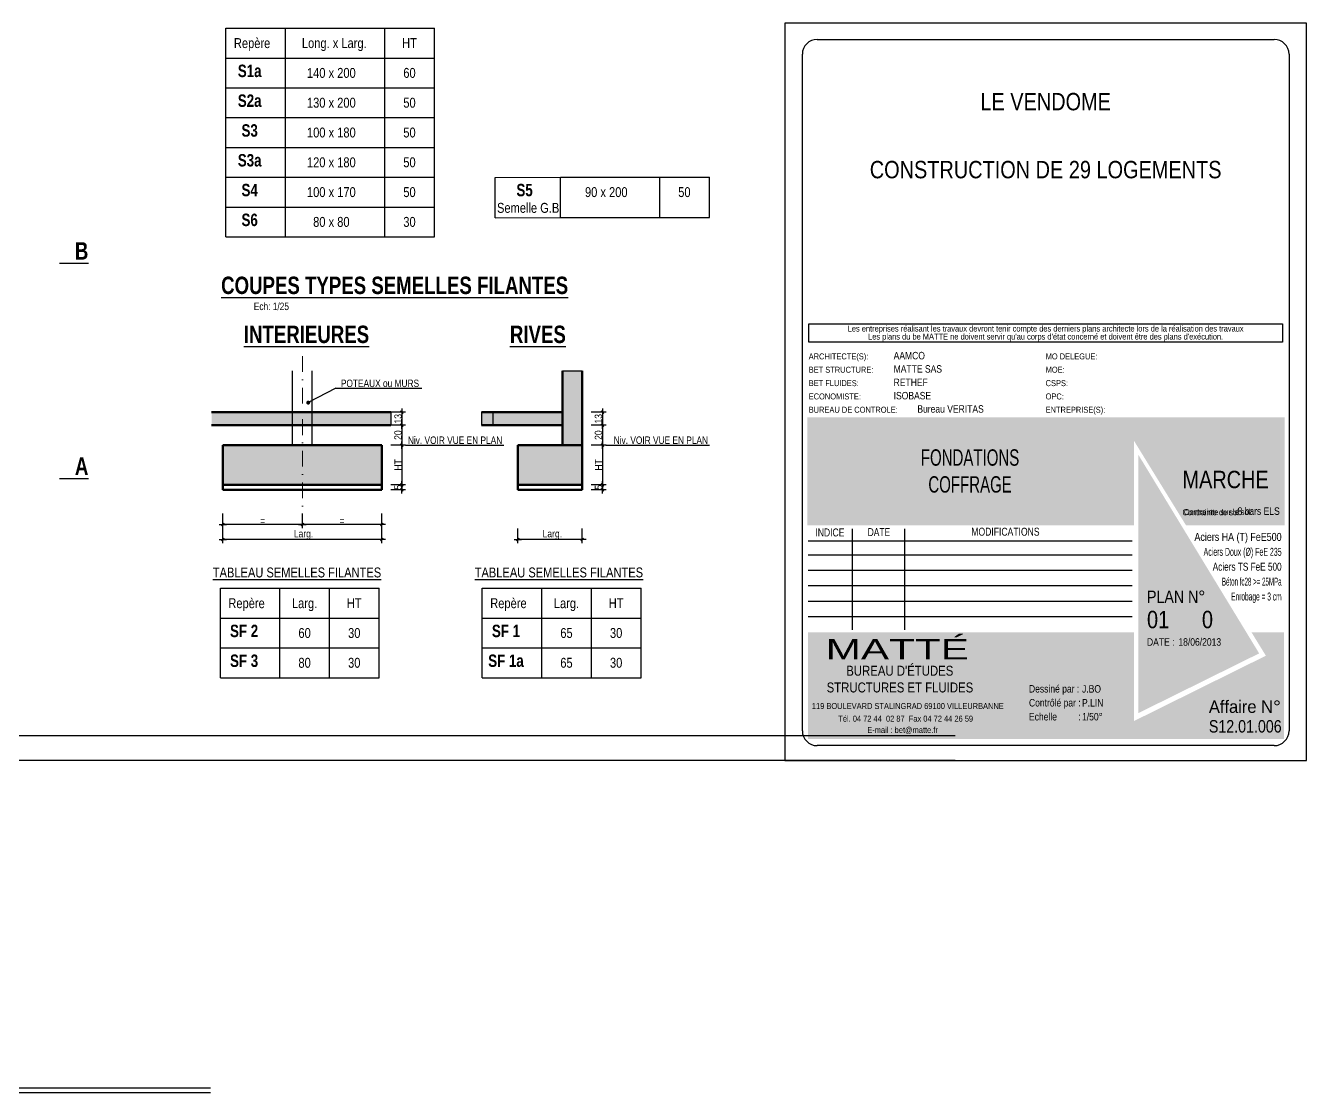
# Model space of a CAD drawing. Header units: centimetres. Extents: x 16433 to 114398, y -50094 to -12305.
# Drawn here: x 58659 to 61238, y -21683 to -19535 of the extents above; entities that cross this region are included whole.
import ezdxf
from ezdxf.enums import TextEntityAlignment as Align

# ---------------------------------------------------------------- set-up
doc = ezdxf.new("R2010")
doc.units = ezdxf.units.CM
doc.header["$LTSCALE"] = 0.5
doc.linetypes.add('TIRETPT2', pattern=[12.7, 6.35, -3.175, 0, -3.175])
doc.linetypes.add('TIRETPTX2', pattern=[50.8, 25.4, -12.7, 0, -12.7])
doc.layers.get('DEFPOINTS').update_dxf_attribs({"linetype": 'CONTINUOUS'})
for name, color, linetype in [('01-cartouche', 7, 'CONTINUOUS'), ('01-cartouche-cage A', 7, 'CONTINUOUS'), ('01_cote_gen', 4, 'CONTINUOUS'), ('01_linteaux', 2, 'CONTINUOUS'), ('01_poch_murs', 253, 'CONTINUOUS'), ('01_poch_poteaux', 250, 'CONTINUOUS'), ('01_texte', 230, 'CONTINUOUS'), ('AA_COTES', 2, 'CONTINUOUS')]:
    doc.layers.add(name, color=color, linetype=linetype)
doc.layers.add('01_murs_coup', color=5, linetype='CONTINUOUS', lineweight=60)
doc.layers.add('01_tram_axes', color=2, linetype='TIRETPTX2', lineweight=9)
doc.styles.add('cartouche', font='ARIALN.TTF', dxfattribs={"width": 0.01})
doc.styles.add('impact', font='impact.ttf')
doc.styles.add('MATTE_TXT', font='arial.ttf')
doc.styles.add('STYLE2', font='ARIALN.TTF')
doc.styles.add('stylemattecart', font='ARIALN.TTF')
doc.dimstyles.new('JB25', dxfattribs={"dimscale": 0.1, "dimtxt": 150, "dimasz": 15, "dimexe": 0.1, "dimexo": 0.1, "dimgap": 0.09, "dimtad": 1, "dimdec": 1, "dimlfac": 0.5, "dimdsep": 46, "dimtxsty": 'STYLE2', "dimblk1": 'BOND_G', "dimblk2": 'BOND_D', "dimsah": 1, "dimcen": 1.5, "dimdle": 0.01, "dimse1": 1, "dimse2": 1, "dimclrd": 4, "dimclre": 2, "dimclrt": 6, "dimazin": 2, "dimtfac": 2.333333, "dimtdec": 1, "dimtix": 1, "dimtmove": 2, "dimatfit": 3, "dimldrblk": 'BOND_G', "dimfxl": 1, "dimtolj": 1, "dimtzin": 0, "dimarcsym": 0})

# ---------------------------------------------------------------- blocks, each defined once
blk = doc.blocks.new('cartstruc')
at = {"layer": '01-cartouche-cage A', "linetype": 'Continuous'}
h = blk.add_hatch(color=9, dxfattribs=at)
h.dxf.hatch_style = 2
h.paths.add_polyline_path([(-43.6, 691.3), (-1004.8, 691.3), (-1004.8, 473.8), (-347.3, 473.8), (-347.3, 644.1), (-242.5, 473.8), (-43.6, 473.8)])
h.paths.add_polyline_path([(-951, 670.1), (-407.9, 670.1), (-407.9, 498.5), (-951, 498.5)], flags=24)
h.paths.add_polyline_path([(-223.9, 590.8), (-105, 590.8), (-105, 608.8), (-223.9, 608.8)], flags=24)
h.paths.add_polyline_path([(-224.7, 609.7), (-105.7, 609.7), (-105.7, 627.7), (-224.7, 627.7)], flags=24)
h.paths.add_polyline_path([(-226.3, 624.9), (-64.8, 624.9), (-64.8, 652.4), (-226.3, 652.4)], flags=24)
h.paths.add_polyline_path([(-226.3, 646.9), (-85, 646.9), (-85, 674.3), (-226.3, 674.3)], flags=24)
h = blk.add_hatch(color=1, dxfattribs=at)
h.dxf.hatch_style = 2
h.paths.add_polyline_path([(-338.4, 615.7), (-338.4, 95.5), (-95.1, 215.8)])
h.paths.add_polyline_path([(-318.9, 264.4), (-190.8, 265.4), (-191.1, 303.5), (-319.2, 302.5)], flags=24)
h.paths.add_polyline_path([(-326.5, 202.5), (-70.2, 203.9), (-70.5, 265.1), (-326.9, 263.8)], flags=9)
h = blk.add_hatch(color=8, dxfattribs=at)
h.dxf.hatch_style = 2
h.paths.add_polyline_path([(-45, 258.5), (-110.7, 258.5), (-81.6, 211.1), (-347.1, 79.6), (-347.1, 258.5), (-1003.4, 258.5), (-1003.4, 43.7), (-45, 43.7)])
h.paths.add_polyline_path([(-202.1, 89.1), (-60, 89.1), (-60, 127.9), (-202.1, 127.9)], flags=24)
h.paths.add_polyline_path([(-999.3, 201), (-637.8, 201), (-637.8, 47), (-999.3, 47)], flags=24)
h.paths.add_polyline_path([(-978.3, 193.3), (-435, 193.3), (-435, 254.8), (-978.3, 254.8)], flags=24)
h.paths.add_polyline_path([(-559.9, 135.5), (-504.8, 135.5), (-504.8, 166.4), (-559.9, 166.4)], flags=24)
h.paths.add_polyline_path([(-203.2, 50.3), (-56.6, 50.3), (-56.6, 88.6), (-203.2, 88.6)], flags=24)
h.paths.add_polyline_path([(-457.1, 55), (-402.4, 55), (-402.4, 85.9), (-457.1, 85.9)], flags=24)
h.paths.add_polyline_path([(-458.8, 92.7), (-404.1, 92.7), (-404.1, 123.6), (-458.8, 123.6)], flags=24)
h.paths.add_polyline_path([(-557.8, 55.3), (-498.9, 55.3), (-498.9, 86.2), (-557.8, 86.2)], flags=24)
h.paths.add_polyline_path([(-550.6, 93.7), (-498.3, 93.7), (-498.3, 124.6), (-550.6, 124.6)], flags=24)
h.paths.add_polyline_path([(-459.9, 172.5), (-408.3, 172.5), (-408.3, 203.4), (-459.9, 203.4)], flags=24)
h.paths.add_polyline_path([(-547.6, 175), (-500.7, 175), (-500.7, 205.9), (-547.6, 205.9)], flags=24)
h.paths.add_polyline_path([(-562.3, 213.8), (-499.3, 213.8), (-499.3, 244.7), (-562.3, 244.7)], flags=8)
h.paths.add_polyline_path([(-458.6, 213), (-411.3, 213), (-411.3, 243.9), (-458.6, 243.9)], flags=24)
h.paths.add_polyline_path([(-457.7, 133.4), (-405.4, 133.4), (-405.4, 164.4), (-457.7, 164.4)], flags=24)
for p, q in [((0, 1485), (-1050, 1485)), ((-1050, 1485), (-1050, 0)), ((0, 0), (0, 1485)), ((-1050, 0), (0, 0))]:
    blk.add_line(p, q, dxfattribs=at)
at = {"layer": '01-cartouche-cage A', "color": 7, "linetype": 'Continuous'}
for p, q in [((-985, 1452), (-65, 1452)), ((-1015, 60), (-1015, 1422)), ((-35, 1422), (-35, 292.1)), ((-35, 292.1), (-35, 60)), ((-65, 30), (-985, 30))]:
    blk.add_line(p, q, dxfattribs=at)
at = {"layer": '01-cartouche-cage A', "color": 7}
for p, q in [((-1002.2, 879.3), (-48.1, 879.3)), ((-1002.2, 842.3), (-1002.2, 879.3)), ((-48.1, 879.3), (-48.1, 842.3)), ((-48.1, 842.3), (-1002.2, 842.3))]:
    blk.add_line(p, q, dxfattribs=at)
at = {"layer": '01-cartouche-cage A', "color": 8}
for p, q in [((-914.7, 466.6), (-914.7, 263.2)), ((-809.1, 466.6), (-809.1, 263.2)), ((-1003.6, 442.3), (-351, 442.3)), ((-1003.6, 414.4), (-351, 414.4)), ((-1003.6, 383.3), (-351, 383.3)), ((-1003.6, 352.2), (-351, 352.2)), ((-1003.6, 321.1), (-351, 321.1)), ((-1003.6, 290), (-351, 290))]:
    blk.add_line(p, q, dxfattribs=at)
at = {"layer": '01-cartouche-cage A', "color": 7, "linetype": 'Continuous'}
for centre, start, end in [((-985, 1422), 90, 180), ((-65, 1422), 0, 90), ((-985, 60), 180, 270), ((-65, 60), 270, 0)]:
    blk.add_arc(centre, 30, start, end, dxfattribs=at)
at = {"layer": '01-cartouche-cage A', "color": 7, "style": 'stylemattecart'}
for s, p in [('Les entreprises réalisant les travaux devront tenir compte des derniers plans architecte lors de la réalisation des travaux', (-525.1, 869.8)), ("Les plans du be MATTE ne doivent servir qu'au corps d'état concerné et doivent être des plans d'exécution.", (-525.1, 853.7))]:
    blk.add_text(s, height=12, dxfattribs=at).set_placement(p, align=Align.MIDDLE_CENTER)
at = {"layer": '01-cartouche-cage A', "color": 8, "style": 'cartouche'}
for s, p in [('ARCHITECTE(S):', (-1002.2, 807.7)), ('MO DELEGUE:', (-525.1, 807.7)), ('BET STRUCTURE:', (-1002.2, 780.9)), ('MOE:', (-525.1, 780.9)), ('BET FLUIDES:', (-1002.2, 753.9)), ('CSPS:', (-525.1, 753.9)), ('ECONOMISTE:', (-1002.2, 727.1)), ('OPC:', (-525.1, 727.1)), ('BUREAU DE CONTROLE:', (-1002.2, 700.3)), ('ENTREPRISE(S):', (-525.1, 700.3))]:
    blk.add_text(s, height=12, dxfattribs=at).set_placement(p)
at = {"layer": '01-cartouche-cage A', "color": 7, "style": 'stylemattecart'}
for s, height, p in [('Contrainte de sol:', 12, (-249.5, 493.8)), ('Contrainte sur le sol:', 12, (-246.5, 494.4)), ('Dessiné par :', 15, (-558.6, 137)), ('119 BOULEVARD STALINGRAD 69100 VILLEURBANNE', 12, (-995.8, 103.8)), ('Contrôlé par :', 15, (-558.6, 108.9)), ('Tél. 04 72 44  02 87  Fax 04 72 44 26 59', 12, (-942.6, 78.4)), ('Echelle         :', 15, (-558.6, 80.8)), ('E-mail : bet@matte.fr', 12, (-884.2, 55.6))]:
    blk.add_text(s, height=height, dxfattribs=at).set_placement(p)
for s, height, width, p, p2 in [('INDICE', 16, 0.941138, (-988.7, 451.3), (-930.3, 451.3)), ('DATE', 16, 0.922192, (-883.4, 452), (-838.3, 452)), ('MODIFICATIONS', 16, 0.943218, (-674.7, 452.8), (-537.3, 452.8)), ('Aciers HA (T) FeE500', 16, 0.978863, (-225.4, 442.3), (-49.9, 442.3)), ('Aciers Doux (Ø) FeE 235', 16, 0.76709, (-207, 412.3), (-49.9, 412.3)), ('Aciers TS FeE 500', 16, 0.901377, (-188.6, 382.3), (-49.9, 382.3)), ('Béton fc28 >= 25MPa', 16, 0.678142, (-170.1, 352.3), (-49.9, 352.3)), ('Enrobage = 3 cm', 16, 0.726904, (-151.7, 322.3), (-49.9, 322.3)), ('Affaire N°', 25, 1.15762, (-196.3, 96), (-51.1, 96))]:
    blk.add_text(s, height=height, dxfattribs=dict(at, width=width)).set_placement(p, p2, align=Align.FIT)
at = {"layer": '01-cartouche-cage A', "color": 255, "style": 'stylemattecart'}
for s, height, p in [('PLAN N°', 25, (-321, 317.2)), ('DATE :', 15, (-321, 231.2)), ("BUREAU D'ÉTUDES", 20, (-926.6, 170.9)), ('STRUCTURES ET FLUIDES', 20, (-966.1, 137.2))]:
    blk.add_text(s, height=height, dxfattribs=at).set_placement(p)
at = {"layer": '01-cartouche-cage A', "color": 255, "style": 'stylemattecart', "width": 1.812358}
blk.add_text('MATTÉ', height=41, dxfattribs=at).set_placement((-968, 203.6), (-679.6, 203.6), align=Align.FIT)
at = {"layer": '01-cartouche-cage A', "color": 7, "style": 'stylemattecart'}
for tag, height, p in [('NOMCLIENT', 30, (-525, 1399.6)), ('ADRESSE1CLIENT', 25, (-525, 1326.7)), ('ADRESSE2CLIENT', 25, (-525, 1283.9)), ('NOMAFFAIRE1', 45, (-525.1, 1189.8)), ('NOMAFFAIRE2', 45, (-525.1, 1110.4)), ('NOMAFFAIRE3', 45, (-525.1, 1031.7)), ('ADRESSE1AFFAIRE', 20, (-525.1, 943.3)), ('ADRESSE2AFFAIRE', 20, (-525.1, 909.2)), ('INDICE-A', 15, (-959.1, 428.4)), ('DATE-A', 15, (-861.9, 428.4)), ('INDICE-B', 15, (-959.1, 400.5)), ('DATE-B', 15, (-861.9, 400.5)), ('INDICE-C', 15, (-959.1, 369.4)), ('DATE-C', 15, (-861.9, 369.4)), ('INDICE-D', 15, (-959.1, 338.3)), ('DATE-D', 15, (-861.9, 338.3)), ('INDICE-E', 15, (-959.1, 307.2)), ('DATE-E', 15, (-861.9, 307.2)), ('INDICE-F', 15, (-959.1, 276.1)), ('DATE-F', 15, (-861.9, 276.1))]:
    blk.add_attdef(tag, text='', height=height, dxfattribs=at).set_placement(p, align=Align.MIDDLE_CENTER)
for tag, height, p in [('NOMARCHI', 15, (-831.1, 803.3)), ('MODEL', 15, (-408.9, 803.3)), ('BETSTRUCTURE', 15, (-831.1, 776.5)), ('MOE', 15, (-408.9, 776.5)), ('BETFLUIDES', 15, (-831.1, 749.5)), ('CSPS', 15, (-408.9, 749.5)), ('ECONOMISTE', 15, (-831.1, 722.7)), ('OPC', 15, (-408.9, 722.7)), ('BDC', 15, (-831.1, 695.9)), ('NOMENTREPRISE', 15, (-408.9, 695.9)), ('NUMBAT', 27, (-249.5, 614.7)), ('PHASE', 35, (-249.5, 537.9)), ('CONT-SOL', 12, (-138.6, 490.2)), ('NOMDESS', 15, (-451.8, 132.3)), ('NOMING', 15, (-451.8, 104.3)), ('ECH', 15, (-451.8, 76.3)), ('NUMAFF', 25, (-196.3, 48.9))]:
    blk.add_attdef(tag, text='', height=height, dxfattribs=at).set_placement(p, align=Align.BOTTOM_LEFT)
at = {"layer": '01-cartouche-cage A', "color": 7, "style": 'stylemattecart', "width": 0.8}
for tag, p in [('TITRTEPLAN1', (-677.3, 664.6)), ('TITRTEPLAN2', (-677.3, 610.2)), ('TITRTEPLAN3', (-677.3, 556)), ('TITRTEPLAN4', (-677.3, 501.4))]:
    blk.add_attdef(tag, text='', height=33, dxfattribs=at).set_placement(p, align=Align.MIDDLE_CENTER)
at = {"layer": '01-cartouche-cage A', "color": 7, "style": 'stylemattecart'}
for tag, p in [('MODIF-A', (-802.6, 428.4)), ('MODIF-B', (-802.6, 400.5)), ('MODIF-C', (-802.6, 369.4)), ('MODIF-D', (-802.6, 338.3)), ('MODIF-E', (-802.6, 307.2)), ('MODIF-F', (-802.6, 276.1))]:
    blk.add_attdef(tag, text='', height=15, dxfattribs=at).set_placement(p, align=Align.MIDDLE_LEFT)
at = {"layer": '01-cartouche-cage A', "color": 255, "style": 'stylemattecart'}
for tag, height, p in [('N°P', 35, (-321, 256)), ('IP', 35, (-210.3, 256)), ('DATEPLAN', 15, (-257.7, 226.8))]:
    blk.add_attdef(tag, text='', height=height, dxfattribs=at).set_placement(p, align=Align.BOTTOM_LEFT)
blk = doc.blocks.new('BOND_G')
at = {"layer": 'AA_COTES', "color": 0}
for p, q in [((5, 0), (-5, 0)), ((1.8, 1.8), (-1.8, -1.8)), ((0, -5), (0, 15))]:
    blk.add_line(p, q, dxfattribs=at)
blk = doc.blocks.new('BOND_D')
at = {"layer": 'AA_COTES', "color": 0}
for p, q in [((5, 0), (-5, 0)), ((-1.8, -1.8), (1.8, 1.8)), ((0, 5), (0, -15))]:
    blk.add_line(p, q, dxfattribs=at)
blk = doc.blocks.new('*D1088')
at = {"layer": '01_poch_poteaux', "color": 4, "lineweight": -2, "transparency": 16777216}
blk.add_line((59374.6, -20539.2), (59217.6, -20539.2), dxfattribs=at)
at = {"layer": 'DEFPOINTS', "color": 0, "transparency": 16777216}
for p in [(59376.1, -20469.2), (59216.1, -20481.2), (59216.1, -20539.2)]:
    blk.add_point(p, dxfattribs=at)
at = {"layer": '01_poch_poteaux', "color": 4, "lineweight": -2, "transparency": 16777216, "xscale": 1.5, "yscale": 1.5, "zscale": 1.5, "rotation": 180}
blk.add_blockref('BOND_D', (59216.1, -20539.2), dxfattribs=at)
at = {"layer": '01_poch_poteaux', "color": 4, "lineweight": -2, "transparency": 16777216, "xscale": 1.5, "yscale": 1.5, "zscale": 1.5}
blk.add_blockref('BOND_G', (59376.1, -20539.2), dxfattribs=at)
at = {"layer": '01_poch_poteaux', "color": 6, "transparency": 16777216, "insert": (59296.1, -20531.7), "char_height": 15, "attachment_point": 5, "style": 'STYLE2'}
blk.add_mtext('\\A1;=', dxfattribs=at)
blk = doc.blocks.new('*D1089')
at = {"layer": '01_poch_poteaux', "color": 4, "lineweight": -2, "transparency": 16777216}
blk.add_line((59214.6, -20539.2), (59057.6, -20539.2), dxfattribs=at)
at = {"layer": 'DEFPOINTS', "color": 0, "transparency": 16777216}
for p in [(59216.1, -20469.2), (59056.1, -20481.2), (59056.1, -20539.2)]:
    blk.add_point(p, dxfattribs=at)
at = {"layer": '01_poch_poteaux', "color": 4, "lineweight": -2, "transparency": 16777216, "xscale": 1.5, "yscale": 1.5, "zscale": 1.5, "rotation": 180}
blk.add_blockref('BOND_D', (59056.1, -20539.2), dxfattribs=at)
at = {"layer": '01_poch_poteaux', "color": 4, "lineweight": -2, "transparency": 16777216, "xscale": 1.5, "yscale": 1.5, "zscale": 1.5}
blk.add_blockref('BOND_G', (59216.1, -20539.2), dxfattribs=at)
at = {"layer": '01_poch_poteaux', "color": 6, "transparency": 16777216, "insert": (59136.1, -20531.7), "char_height": 15, "attachment_point": 5, "style": 'STYLE2'}
blk.add_mtext('\\A1;=', dxfattribs=at)
blk = doc.blocks.new('*D1087')
at = {"layer": '01_cote_gen', "color": 4, "lineweight": -2, "transparency": 16777216}
blk.add_line((59416.5, -20314.7), (59416.5, -20337.7), dxfattribs=at)
at = {"layer": 'DEFPOINTS', "color": 0, "transparency": 16777216}
for p in [(59394, -20313.2), (59394, -20339.2), (59416.5, -20339.2)]:
    blk.add_point(p, dxfattribs=at)
at = {"layer": '01_cote_gen', "color": 4, "lineweight": -2, "transparency": 16777216, "xscale": 1.5, "yscale": 1.5, "zscale": 1.5}
for name, p, rotation in [('BOND_G', (59416.5, -20313.2), 90), ('BOND_D', (59416.5, -20339.2), 270)]:
    blk.add_blockref(name, p, dxfattribs=dict(at, rotation=rotation))
at = {"layer": '01_cote_gen', "color": 6, "transparency": 16777216, "insert": (59408.9, -20326.2), "char_height": 15, "attachment_point": 5, "rotation": 90, "style": 'STYLE2'}
blk.add_mtext('\\A1;13', dxfattribs=at)
blk = doc.blocks.new('*D1090')
at = {"layer": '01_cote_gen', "color": 4, "lineweight": -2, "transparency": 16777216}
blk.add_line((59416.5, -20340.7), (59416.5, -20377.7), dxfattribs=at)
at = {"layer": 'DEFPOINTS', "color": 0, "transparency": 16777216}
for p in [(59394, -20339.2), (59376.1, -20379.2), (59416.5, -20379.2)]:
    blk.add_point(p, dxfattribs=at)
at = {"layer": '01_cote_gen', "color": 4, "lineweight": -2, "transparency": 16777216, "xscale": 1.5, "yscale": 1.5, "zscale": 1.5}
for name, p, rotation in [('BOND_G', (59416.5, -20339.2), 90), ('BOND_D', (59416.5, -20379.2), 270)]:
    blk.add_blockref(name, p, dxfattribs=dict(at, rotation=rotation))
at = {"layer": '01_cote_gen', "color": 6, "transparency": 16777216, "insert": (59408.9, -20359.2), "char_height": 15, "attachment_point": 5, "rotation": 90, "style": 'STYLE2'}
blk.add_mtext('\\A1;20', dxfattribs=at)
blk = doc.blocks.new('*D1092')
at = {"layer": '01_cote_gen', "color": 4, "lineweight": -2, "transparency": 16777216}
blk.add_line((59374.6, -20569.5), (59057.6, -20569.5), dxfattribs=at)
at = {"layer": 'DEFPOINTS', "color": 0, "transparency": 16777216}
for p in [(59056.1, -20546.7), (59376.1, -20546.7), (59056.1, -20569.5)]:
    blk.add_point(p, dxfattribs=at)
at = {"layer": '01_cote_gen', "color": 4, "lineweight": -2, "transparency": 16777216, "xscale": 1.5, "yscale": 1.5, "zscale": 1.5, "rotation": 180}
blk.add_blockref('BOND_D', (59056.1, -20569.5), dxfattribs=at)
at = {"layer": '01_cote_gen', "color": 4, "lineweight": -2, "transparency": 16777216, "xscale": 1.5, "yscale": 1.5, "zscale": 1.5}
blk.add_blockref('BOND_G', (59376.1, -20569.5), dxfattribs=at)
at = {"layer": '01_cote_gen', "color": 6, "transparency": 16777216, "insert": (59216.1, -20559.8), "char_height": 15, "attachment_point": 5, "style": 'STYLE2'}
blk.add_mtext('\\A1; Larg.', dxfattribs=at)
blk = doc.blocks.new('*D1091')
at = {"layer": '01_cote_gen', "color": 4, "lineweight": -2, "transparency": 16777216}
blk.add_line((59416.5, -20460.7), (59416.5, -20467.7), dxfattribs=at)
at = {"layer": 'DEFPOINTS', "color": 0, "transparency": 16777216}
for p in [(59376.1, -20459.2), (59376.1, -20469.2), (59416.5, -20469.2)]:
    blk.add_point(p, dxfattribs=at)
at = {"layer": '01_cote_gen', "color": 4, "lineweight": -2, "transparency": 16777216, "xscale": 1.5, "yscale": 1.5, "zscale": 1.5}
for name, p, rotation in [('BOND_G', (59416.5, -20459.2), 90), ('BOND_D', (59416.5, -20469.2), 270)]:
    blk.add_blockref(name, p, dxfattribs=dict(at, rotation=rotation))
at = {"layer": '01_cote_gen', "color": 6, "transparency": 16777216, "insert": (59408.9, -20464.2), "char_height": 15, "attachment_point": 5, "rotation": 90, "style": 'STYLE2'}
blk.add_mtext('\\A1;5', dxfattribs=at)
blk = doc.blocks.new('*D1093')
at = {"layer": '01_cote_gen', "color": 4, "lineweight": -2, "transparency": 16777216}
blk.add_line((59416.5, -20380.7), (59416.5, -20457.7), dxfattribs=at)
at = {"layer": 'DEFPOINTS', "color": 0, "transparency": 16777216}
for p in [(59394, -20379.2), (59394, -20459.2), (59416.5, -20459.2)]:
    blk.add_point(p, dxfattribs=at)
at = {"layer": '01_cote_gen', "color": 4, "lineweight": -2, "transparency": 16777216, "xscale": 1.5, "yscale": 1.5, "zscale": 1.5}
for name, p, rotation in [('BOND_G', (59416.5, -20379.2), 90), ('BOND_D', (59416.5, -20459.2), 270)]:
    blk.add_blockref(name, p, dxfattribs=dict(at, rotation=rotation))
at = {"layer": '01_cote_gen', "color": 6, "transparency": 16777216, "insert": (59409, -20419.2), "char_height": 15, "attachment_point": 5, "rotation": 90, "style": 'STYLE2'}
blk.add_mtext('\\A1;HT', dxfattribs=at)
blk = doc.blocks.new('*D1094')
at = {"layer": '01_cote_gen', "color": 4, "lineweight": -2, "transparency": 16777216}
blk.add_line((59820.2, -20314.7), (59820.2, -20337.7), dxfattribs=at)
at = {"layer": 'DEFPOINTS', "color": 0, "transparency": 16777216}
for p in [(59797.7, -20313.2), (59797.7, -20339.2), (59820.2, -20339.2)]:
    blk.add_point(p, dxfattribs=at)
at = {"layer": '01_cote_gen', "color": 4, "lineweight": -2, "transparency": 16777216, "xscale": 1.5, "yscale": 1.5, "zscale": 1.5}
for name, p, rotation in [('BOND_G', (59820.2, -20313.2), 90), ('BOND_D', (59820.2, -20339.2), 270)]:
    blk.add_blockref(name, p, dxfattribs=dict(at, rotation=rotation))
at = {"layer": '01_cote_gen', "color": 6, "transparency": 16777216, "insert": (59812.5, -20326.2), "char_height": 15, "attachment_point": 5, "rotation": 90, "style": 'STYLE2'}
blk.add_mtext('\\A1;13', dxfattribs=at)
blk = doc.blocks.new('*D1095')
at = {"layer": '01_cote_gen', "color": 4, "lineweight": -2, "transparency": 16777216}
blk.add_line((59820.2, -20340.7), (59820.2, -20377.7), dxfattribs=at)
at = {"layer": 'DEFPOINTS', "color": 0, "transparency": 16777216}
for p in [(59797.7, -20339.2), (59779.8, -20379.2), (59820.2, -20379.2)]:
    blk.add_point(p, dxfattribs=at)
at = {"layer": '01_cote_gen', "color": 4, "lineweight": -2, "transparency": 16777216, "xscale": 1.5, "yscale": 1.5, "zscale": 1.5}
for name, p, rotation in [('BOND_G', (59820.2, -20339.2), 90), ('BOND_D', (59820.2, -20379.2), 270)]:
    blk.add_blockref(name, p, dxfattribs=dict(at, rotation=rotation))
at = {"layer": '01_cote_gen', "color": 6, "transparency": 16777216, "insert": (59812.5, -20359.2), "char_height": 15, "attachment_point": 5, "rotation": 90, "style": 'STYLE2'}
blk.add_mtext('\\A1;20', dxfattribs=at)
blk = doc.blocks.new('*D1096')
at = {"layer": '01_cote_gen', "color": 4, "lineweight": -2, "transparency": 16777216}
blk.add_line((59778.3, -20569.5), (59651.3, -20569.5), dxfattribs=at)
at = {"layer": 'DEFPOINTS', "color": 0, "transparency": 16777216}
for p in [(59649.8, -20546.7), (59779.8, -20546.7), (59649.8, -20569.5)]:
    blk.add_point(p, dxfattribs=at)
at = {"layer": '01_cote_gen', "color": 4, "lineweight": -2, "transparency": 16777216, "xscale": 1.5, "yscale": 1.5, "zscale": 1.5, "rotation": 180}
blk.add_blockref('BOND_D', (59649.8, -20569.5), dxfattribs=at)
at = {"layer": '01_cote_gen', "color": 4, "lineweight": -2, "transparency": 16777216, "xscale": 1.5, "yscale": 1.5, "zscale": 1.5}
blk.add_blockref('BOND_G', (59779.8, -20569.5), dxfattribs=at)
at = {"layer": '01_cote_gen', "color": 6, "transparency": 16777216, "insert": (59714.8, -20559.8), "char_height": 15, "attachment_point": 5, "style": 'STYLE2'}
blk.add_mtext('\\A1;  Larg.', dxfattribs=at)
blk = doc.blocks.new('*D1097')
at = {"layer": '01_cote_gen', "color": 4, "lineweight": -2, "transparency": 16777216}
blk.add_line((59820.2, -20460.7), (59820.2, -20467.7), dxfattribs=at)
at = {"layer": 'DEFPOINTS', "color": 0, "transparency": 16777216}
for p in [(59779.8, -20459.2), (59779.8, -20469.2), (59820.2, -20469.2)]:
    blk.add_point(p, dxfattribs=at)
at = {"layer": '01_cote_gen', "color": 4, "lineweight": -2, "transparency": 16777216, "xscale": 1.5, "yscale": 1.5, "zscale": 1.5}
for name, p, rotation in [('BOND_G', (59820.2, -20459.2), 90), ('BOND_D', (59820.2, -20469.2), 270)]:
    blk.add_blockref(name, p, dxfattribs=dict(at, rotation=rotation))
at = {"layer": '01_cote_gen', "color": 6, "transparency": 16777216, "insert": (59812.6, -20464.2), "char_height": 15, "attachment_point": 5, "rotation": 90, "style": 'STYLE2'}
blk.add_mtext('\\A1;5', dxfattribs=at)
blk = doc.blocks.new('*D1098')
at = {"layer": '01_cote_gen', "color": 4, "lineweight": -2, "transparency": 16777216}
blk.add_line((59820.2, -20380.7), (59820.2, -20457.7), dxfattribs=at)
at = {"layer": 'DEFPOINTS', "color": 0, "transparency": 16777216}
for p in [(59797.7, -20379.2), (59797.7, -20459.2), (59820.2, -20459.2)]:
    blk.add_point(p, dxfattribs=at)
at = {"layer": '01_cote_gen', "color": 4, "lineweight": -2, "transparency": 16777216, "xscale": 1.5, "yscale": 1.5, "zscale": 1.5}
for name, p, rotation in [('BOND_G', (59820.2, -20379.2), 90), ('BOND_D', (59820.2, -20459.2), 270)]:
    blk.add_blockref(name, p, dxfattribs=dict(at, rotation=rotation))
at = {"layer": '01_cote_gen', "color": 6, "transparency": 16777216, "insert": (59812.7, -20419.2), "char_height": 15, "attachment_point": 5, "rotation": 90, "style": 'STYLE2'}
blk.add_mtext('\\A1;HT', dxfattribs=at)

msp = doc.modelspace()

# ---------------------------------------------------------------- hatches: boundary and pattern name
at = {"layer": '01_poch_murs'}
h = msp.add_hatch(color=256, dxfattribs=at)
h.dxf.hatch_style = 1
h.paths.add_polyline_path([(59779.792, -20229.656), (59739.792, -20229.656), (59739.792, -20379.245), (59779.792, -20379.245)])
h = msp.add_hatch(color=256, dxfattribs=at)
h.dxf.hatch_style = 1
h.paths.add_polyline_path([(59394.041, -20313.248), (59033.34, -20313.246), (59033.34, -20339.246), (59394.041, -20339.248)])
h.paths.add_polyline_path([(59376.134, -20379.245), (59056.134, -20379.245), (59056.134, -20459.245), (59376.134, -20459.245)])
h = msp.add_hatch(color=256, dxfattribs=at)
h.dxf.hatch_style = 1
h.paths.add_polyline_path([(59739.792, -20313.247), (59576.998, -20313.246), (59576.998, -20339.246), (59739.792, -20339.247)])
h.paths.add_polyline_path([(59779.792, -20379.245), (59649.792, -20379.245), (59649.792, -20459.245), (59779.792, -20459.245)])

# ---------------------------------------------------------------- linework, layer by layer
at = {"layer": '01_cote_gen'}
for p, q in [((60530.567, -21014.429), (55297.934, -21014.429)), ((58059.454, -21673.507), (59031.299, -21673.507)), ((58065.454, -21682.507), (59031.299, -21682.507))]:
    msp.add_line(p, q, dxfattribs=at)
at = {"layer": '01_linteaux'}
for p, q in [((59196.134, -20379.245), (59196.134, -20229.656)), ((59236.134, -20379.245), (59236.134, -20229.656))]:
    msp.add_line(p, q, dxfattribs=at)
at = {"layer": '01_murs_coup', "linetype": 'Continuous', "lineweight": 50}
for p, q in [((59739.792, -20379.245), (59739.792, -20229.656)), ((59779.792, -20379.245), (59779.792, -20229.656)), ((59033.34, -20313.246), (59394.042, -20313.248)), ((59576.998, -20313.246), (59739.792, -20313.247)), ((59033.34, -20339.246), (59394.042, -20339.248)), ((59576.998, -20339.246), (59739.792, -20339.247)), ((59376.134, -20379.245), (59056.134, -20379.245)), ((59056.134, -20379.245), (59056.134, -20469.245)), ((59376.134, -20469.245), (59376.134, -20379.245)), ((59779.792, -20379.245), (59649.792, -20379.245)), ((59649.792, -20379.245), (59649.792, -20469.245)), ((59779.792, -20469.245), (59779.792, -20379.245)), ((59376.134, -20459.245), (59056.134, -20459.245)), ((59376.134, -20469.245), (59056.134, -20469.245)), ((59779.792, -20459.245), (59649.792, -20459.245)), ((59779.792, -20469.245), (59649.792, -20469.245))]:
    msp.add_line(p, q, dxfattribs=at)
at = {"layer": '01_poch_murs'}
for p, q in [((59739.792, -20229.656), (59779.792, -20229.656)), ((59394.042, -20313.248), (59394.041, -20339.248)), ((59576.998, -20313.246), (59576.998, -20339.246)), ((59599.792, -20313.248), (59599.792, -20339.248))]:
    msp.add_line(p, q, dxfattribs=at)
at = {"layer": '01_texte'}
for p, q in [((59062.268, -19539.961), (59182.268, -19539.961)), ((59062.268, -19599.961), (59062.268, -19539.961)), ((59182.268, -19539.961), (59382.268, -19539.961)), ((59182.268, -19599.961), (59182.268, -19539.961)), ((59382.268, -19539.961), (59482.268, -19539.961)), ((59382.268, -19599.961), (59382.268, -19539.961)), ((59382.268, -19599.961), (59382.268, -19539.961)), ((59482.268, -19599.961), (59482.268, -19539.961)), ((59062.268, -19599.961), (59182.268, -19599.961)), ((59062.268, -19659.961), (59062.268, -19599.961)), ((59182.268, -19599.961), (59382.268, -19599.961)), ((59182.268, -19659.961), (59182.268, -19599.961)), ((59382.268, -19599.961), (59482.268, -19599.961)), ((59382.268, -19659.961), (59382.268, -19599.961)), ((59382.268, -19659.961), (59382.268, -19599.961)), ((59482.268, -19659.961), (59482.268, -19599.961)), ((59062.268, -19659.961), (59182.268, -19659.961)), ((59062.268, -19719.961), (59062.268, -19659.961)), ((59182.268, -19659.961), (59382.268, -19659.961)), ((59182.268, -19719.961), (59182.268, -19659.961)), ((59382.268, -19659.961), (59482.268, -19659.961)), ((59382.268, -19719.961), (59382.268, -19659.961)), ((59382.268, -19719.961), (59382.268, -19659.961)), ((59482.268, -19719.961), (59482.268, -19659.961)), ((59062.268, -19719.961), (59182.268, -19719.961)), ((59062.268, -19779.961), (59062.268, -19719.961)), ((59182.268, -19719.961), (59382.268, -19719.961)), ((59182.268, -19779.961), (59182.268, -19719.961)), ((59382.268, -19719.961), (59482.268, -19719.961)), ((59382.268, -19779.961), (59382.268, -19719.961)), ((59382.268, -19779.961), (59382.268, -19719.961)), ((59482.268, -19779.961), (59482.268, -19719.961)), ((59062.268, -19779.961), (59182.268, -19779.961)), ((59062.268, -19839.961), (59062.268, -19779.961)), ((59182.268, -19779.961), (59382.268, -19779.961)), ((59182.268, -19839.961), (59182.268, -19779.961)), ((59382.268, -19779.961), (59482.268, -19779.961)), ((59382.268, -19839.961), (59382.268, -19779.961)), ((59382.268, -19839.961), (59382.268, -19779.961)), ((59482.268, -19839.961), (59482.268, -19779.961)), ((59062.268, -19839.961), (59182.268, -19839.961)), ((59062.268, -19899.961), (59062.268, -19839.961)), ((59182.268, -19839.961), (59382.268, -19839.961)), ((59182.268, -19899.961), (59182.268, -19839.961)), ((59382.268, -19839.961), (59482.268, -19839.961)), ((59382.268, -19899.961), (59382.268, -19839.961)), ((59382.268, -19899.961), (59382.268, -19839.961)), ((59482.268, -19899.961), (59482.268, -19839.961)), ((59604.357, -19840.527), (59735.878, -19839.961)), ((59604.357, -19921.665), (59604.357, -19840.527)), ((59735.878, -19839.961), (59935.878, -19839.961)), ((59735.878, -19921.098), (59735.878, -19839.961)), ((59935.878, -19921.098), (59935.878, -19839.961)), ((59935.878, -19921.098), (59935.878, -19839.961)), ((59935.878, -19839.961), (60035.878, -19839.961)), ((60035.878, -19921.098), (60035.878, -19839.961)), ((59062.268, -19899.961), (59182.268, -19899.961)), ((59062.268, -19959.961), (59062.268, -19899.961)), ((59182.268, -19899.961), (59382.268, -19899.961)), ((59182.268, -19959.961), (59182.268, -19899.961)), ((59382.268, -19899.961), (59482.268, -19899.961)), ((59382.268, -19959.961), (59382.268, -19899.961)), ((59382.268, -19959.961), (59382.268, -19899.961)), ((59482.268, -19959.961), (59482.268, -19899.961)), ((59604.357, -19921.665), (59735.878, -19921.098)), ((59735.878, -19921.098), (59935.878, -19921.098)), ((59935.878, -19921.098), (60035.878, -19921.098)), ((59062.268, -19959.961), (59182.268, -19959.961)), ((59182.268, -19959.961), (59382.268, -19959.961)), ((59382.268, -19959.961), (59482.268, -19959.961)), ((59283.333, -20264.615), (59227.989, -20293.712)), ((59283.333, -20264.615), (59456.465, -20264.615)), ((59424.042, -20379.245), (59621.771, -20379.245)), ((59827.095, -20379.245), (60036.306, -20379.245)), ((59051.068, -20667.633), (59171.068, -20667.633)), ((59051.068, -20727.633), (59051.068, -20667.633)), ((59171.068, -20667.633), (59271.068, -20667.633)), ((59171.068, -20727.633), (59171.068, -20667.633)), ((59271.068, -20667.633), (59371.068, -20667.633)), ((59271.068, -20727.633), (59271.068, -20667.633)), ((59271.068, -20727.633), (59271.068, -20667.633)), ((59371.068, -20727.633), (59371.068, -20667.633)), ((59578.425, -20667.633), (59698.425, -20667.633)), ((59578.425, -20727.633), (59578.425, -20667.633)), ((59698.425, -20667.633), (59798.425, -20667.633)), ((59698.425, -20727.633), (59698.425, -20667.633)), ((59798.425, -20667.633), (59898.425, -20667.633)), ((59798.425, -20727.633), (59798.425, -20667.633)), ((59798.425, -20727.633), (59798.425, -20667.633)), ((59898.425, -20727.633), (59898.425, -20667.633)), ((59051.068, -20727.633), (59171.068, -20727.633)), ((59051.068, -20787.633), (59051.068, -20727.633)), ((59171.068, -20727.633), (59271.068, -20727.633)), ((59171.068, -20787.633), (59171.068, -20727.633)), ((59271.068, -20727.633), (59371.068, -20727.633)), ((59271.068, -20787.633), (59271.068, -20727.633)), ((59271.068, -20787.633), (59271.068, -20727.633)), ((59371.068, -20787.633), (59371.068, -20727.633)), ((59578.425, -20727.633), (59698.425, -20727.633)), ((59578.425, -20787.633), (59578.425, -20727.633)), ((59698.425, -20727.633), (59798.425, -20727.633)), ((59698.425, -20787.633), (59698.425, -20727.633)), ((59798.425, -20727.633), (59898.425, -20727.633)), ((59798.425, -20787.633), (59798.425, -20727.633)), ((59798.425, -20787.633), (59798.425, -20727.633)), ((59898.425, -20787.633), (59898.425, -20727.633)), ((59051.068, -20787.633), (59171.068, -20787.633)), ((59051.068, -20847.633), (59051.068, -20787.633)), ((59171.068, -20787.633), (59271.068, -20787.633)), ((59171.068, -20847.633), (59171.068, -20787.633)), ((59271.068, -20787.633), (59371.068, -20787.633)), ((59271.068, -20847.633), (59271.068, -20787.633)), ((59271.068, -20847.633), (59271.068, -20787.633)), ((59371.068, -20847.633), (59371.068, -20787.633)), ((59578.425, -20787.633), (59698.425, -20787.633)), ((59578.425, -20847.633), (59578.425, -20787.633)), ((59698.425, -20787.633), (59798.425, -20787.633)), ((59698.425, -20847.633), (59698.425, -20787.633)), ((59798.425, -20787.633), (59898.425, -20787.633)), ((59798.425, -20847.633), (59798.425, -20787.633)), ((59798.425, -20847.633), (59798.425, -20787.633)), ((59898.425, -20847.633), (59898.425, -20787.633)), ((59051.068, -20847.633), (59171.068, -20847.633)), ((59171.068, -20847.633), (59271.068, -20847.633)), ((59271.068, -20847.633), (59371.068, -20847.633)), ((59578.425, -20847.633), (59698.425, -20847.633)), ((59698.425, -20847.633), (59798.425, -20847.633)), ((59798.425, -20847.633), (59898.425, -20847.633)), ((60530.567, -20964.429), (55347.934, -20964.429))]:
    msp.add_line(p, q, dxfattribs=at)
at = {"layer": '01_texte', "const_width": 3}
for points in [[(58785.486, -20013.384), (58726.985, -20013.384)], [(58785.486, -20446.82), (58726.985, -20446.82)]]:
    msp.add_lwpolyline(points, dxfattribs=at)
at = {"layer": '01_texte', "const_width": 4}
msp.add_lwpolyline([(59225.989, -20293.712, 1), (59229.989, -20293.712, 1)], format="xyb", close=True, dxfattribs=at)
at = {"layer": '01_tram_axes', "linetype": 'TIRETPT2', "ltscale": 10}
msp.add_line((59216.134, -20200.07), (59216.134, -20546.708), dxfattribs=at)

# ---------------------------------------------------------------- block references
at = {"layer": '01-cartouche'}
ref = msp.add_blockref('cartstruc', (61237.934, -21014.429), dxfattribs=at)
ref.add_attrib('ADRESSE1CLIENT', 'LE VENDOME', dxfattribs={"layer": '01-cartouche-cage A', "color": 7, "height": 35, "style": 'stylemattecart'}).set_placement((60712.91, -19687.729), align=Align.MIDDLE_CENTER)
ref.add_attrib('NOMAFFAIRE1', 'CONSTRUCTION DE 29 LOGEMENTS', dxfattribs={"layer": '01-cartouche-cage A', "color": 7, "height": 35, "style": 'stylemattecart'}).set_placement((60712.883, -19824.587), align=Align.MIDDLE_CENTER)
ref.add_attrib('NOMARCHI', 'AAMCO', dxfattribs={"layer": '01-cartouche-cage A', "color": 7, "height": 15, "style": 'stylemattecart'}).set_placement((60406.806, -20211.123), align=Align.BOTTOM_LEFT)
ref.add_attrib('BETSTRUCTURE', 'MATTE SAS', dxfattribs={"layer": '01-cartouche-cage A', "color": 7, "height": 15, "style": 'stylemattecart'}).set_placement((60406.806, -20237.895), align=Align.BOTTOM_LEFT)
ref.add_attrib('BETFLUIDES', 'RETHEF', dxfattribs={"layer": '01-cartouche-cage A', "color": 7, "height": 15, "style": 'stylemattecart'}).set_placement((60406.806, -20264.953), align=Align.BOTTOM_LEFT)
ref.add_attrib('ECONOMISTE', 'ISOBASE', dxfattribs={"layer": '01-cartouche-cage A', "color": 7, "height": 15, "style": 'stylemattecart'}).set_placement((60406.806, -20291.725), align=Align.BOTTOM_LEFT)
ref.add_attrib('BDC', '          Bureau VERITAS', dxfattribs={"layer": '01-cartouche-cage A', "color": 7, "height": 15, "style": 'stylemattecart'}).set_placement((60406.806, -20318.501), align=Align.BOTTOM_LEFT)
ref.add_attrib('TITRTEPLAN2', 'FONDATIONS', dxfattribs={"layer": '01-cartouche-cage A', "color": 7, "height": 33, "style": 'stylemattecart', "width": 0.8}).set_placement((60560.653, -20404.268), align=Align.MIDDLE_CENTER)
ref.add_attrib('TITRTEPLAN3', 'COFFRAGE', dxfattribs={"layer": '01-cartouche-cage A', "color": 7, "height": 33, "style": 'stylemattecart', "width": 0.8}).set_placement((60560.653, -20458.427), align=Align.MIDDLE_CENTER)
ref.add_attrib('PHASE', 'MARCHE', dxfattribs={"layer": '01-cartouche-cage A', "color": 7, "height": 35, "style": 'stylemattecart'}).set_placement((60988.399, -20476.493), align=Align.BOTTOM_LEFT)
ref.add_attrib('CONT-SOL', '8 bars ELS', dxfattribs={"layer": '01-cartouche-cage A', "color": 7, "height": 15, "style": 'stylemattecart'}).set_placement((61099.318, -20524.198), align=Align.BOTTOM_LEFT)
ref.add_attrib('N°P', '01', dxfattribs={"layer": '01-cartouche-cage A', "color": 255, "height": 35, "style": 'stylemattecart'}).set_placement((60916.974, -20758.474), align=Align.BOTTOM_LEFT)
ref.add_attrib('IP', '0', dxfattribs={"layer": '01-cartouche-cage A', "color": 255, "height": 35, "style": 'stylemattecart'}).set_placement((61027.599, -20758.474), align=Align.BOTTOM_LEFT)
ref.add_attrib('DATEPLAN', '18/06/2013', dxfattribs={"layer": '01-cartouche-cage A', "color": 255, "height": 15, "style": 'stylemattecart'}).set_placement((60980.213, -20787.596), align=Align.BOTTOM_LEFT)
ref.add_attrib('NOMDESS', 'J.BO', dxfattribs={"layer": '01-cartouche-cage A', "color": 7, "height": 15, "style": 'stylemattecart'}).set_placement((60786.14, -20882.129), align=Align.BOTTOM_LEFT)
ref.add_attrib('NOMING', 'P.LIN', dxfattribs={"layer": '01-cartouche-cage A', "color": 7, "height": 15, "style": 'stylemattecart'}).set_placement((60786.14, -20910.169), align=Align.BOTTOM_LEFT)
ref.add_attrib('ECH', '1/50° ', dxfattribs={"layer": '01-cartouche-cage A', "color": 7, "height": 15, "style": 'stylemattecart'}).set_placement((60786.14, -20938.086), align=Align.BOTTOM_LEFT)
ref.add_attrib('NUMAFF', 'S12.01.006', dxfattribs={"layer": '01-cartouche-cage A', "color": 7, "height": 25, "style": 'stylemattecart'}).set_placement((61041.609, -20965.521), align=Align.BOTTOM_LEFT)
at = {"layer": '01_cote_gen', "color": 4, "xscale": 1.5, "yscale": 1.5, "zscale": 1.5}
for name, p, rotation in [('BOND_G', (59416.542, -20379.245), 90), ('BOND_G', (59820.199, -20379.245), 90), ('BOND_D', (59416.542, -20459.245), 270), ('BOND_D', (59820.199, -20459.245), 270)]:
    msp.add_blockref(name, p, dxfattribs=dict(at, rotation=rotation))

# ---------------------------------------------------------------- texts
at = {"layer": '01_texte', "style": 'MATTE_TXT', "width": 0.8}
for s, height, p in [('Repère', 20, (59114.914, -19585.903)), ('Long. x Larg.', 20, (59280.385, -19585.903)), ('HT', 20, (59431.811, -19585.903)), ('140 x 200', 20, (59274.477, -19645.903)), ('60', 20, (59431.811, -19645.903)), ('130 x 200', 20, (59274.477, -19705.903)), ('50', 20, (59431.811, -19705.903)), ('100 x 180', 20, (59274.477, -19765.903)), ('50', 20, (59431.811, -19765.903)), ('120 x 180', 20, (59274.477, -19825.903)), ('50', 20, (59431.811, -19825.903)), ('100 x 170', 20, (59274.477, -19885.903)), ('50', 20, (59431.811, -19885.903)), ('90 x 200', 20, (59828.087, -19885.903)), ('50', 20, (59985.421, -19885.903)), ('Semelle G.B', 20, (59670.786, -19917.61)), ('80 x 80', 20, (59274.477, -19945.903)), ('30', 20, (59431.811, -19945.903)), ('Ech: 1/25', 15, (59153.749, -20111.948)), ('POTEAUX ou MURS', 15, (59372.429, -20266.943)), ('Niv. VOIR VUE EN PLAN', 15, (59523.577, -20381.398)), ('Niv. VOIR VUE EN PLAN', 15, (59938.083, -20381.398)), ('%%UTABLEAU SEMELLES FILANTES', 20, (59205.274, -20651.724)), ('%%UTABLEAU SEMELLES FILANTES', 20, (59732.631, -20651.724)), ('Repère', 20, (59103.714, -20713.576)), ('Larg.', 20, (59220.611, -20713.576)), ('HT', 20, (59320.611, -20713.576)), ('Repère', 20, (59631.071, -20713.576)), ('Larg.', 20, (59747.967, -20713.576)), ('HT', 20, (59847.967, -20713.576)), ('60', 20, (59220.611, -20773.576)), ('30', 20, (59320.611, -20773.576)), ('65', 20, (59747.967, -20773.576)), ('30', 20, (59847.967, -20773.576)), ('80', 20, (59220.611, -20833.576)), ('30', 20, (59320.611, -20833.576)), ('65', 20, (59747.967, -20833.576)), ('30', 20, (59847.967, -20833.576))]:
    msp.add_text(s, height=height, dxfattribs=at).set_placement(p, align=Align.BOTTOM_CENTER)
at = {"layer": '01_texte', "style": 'impact'}
for s, height, p in [('S1a', 25, (59109.996, -19645.761)), ('S2a', 25, (59109.996, -19705.761)), ('S3', 25, (59109.996, -19765.761)), ('S3a', 25, (59109.996, -19825.761)), ('S4', 25, (59109.996, -19885.761)), ('S5', 25, (59663.606, -19885.761)), ('S6', 25, (59109.996, -19945.761)), ('%%UCOUPES TYPES SEMELLES FILANTES', 35, (59401.907, -20085.581)), ('%%UINTERIEURES', 35, (59224.39, -20184.235)), ('%%URIVES', 35, (59690.385, -20184.235)), ('SF 2', 25, (59098.796, -20773.434)), ('SF 1', 25, (59626.153, -20773.434)), ('SF 3', 25, (59098.796, -20833.434)), ('SF 1a', 25, (59626.153, -20833.434))]:
    msp.add_text(s, height=height, dxfattribs=at).set_placement(p, align=Align.BOTTOM_CENTER)
for s, p in [('B', (58771.63, -20016.237)), ('A', (58771.63, -20449.673))]:
    msp.add_text(s, height=35, rotation=0, dxfattribs=at).set_placement(p, align=Align.BOTTOM_CENTER)

# ---------------------------------------------------------------- dimensions: what is measured, and where the dimension line sits
at = {"layer": '01_cote_gen'}
for base, p1, p2, picture, middle in [((59416.542, -20339.248), (59394.042, -20313.248), (59394.042, -20339.248), '*D1087', (59408.874, -20326.248)), ((59820.199, -20339.248), (59797.699, -20313.248), (59797.699, -20339.248), '*D1094', (59812.532, -20326.248)), ((59416.542, -20379.245), (59394.042, -20339.248), (59376.134, -20379.245), '*D1090', (59408.874, -20359.246)), ((59820.199, -20379.245), (59797.699, -20339.248), (59779.792, -20379.245), '*D1095', (59812.532, -20359.246)), ((59416.542, -20469.245), (59376.134, -20459.245), (59376.134, -20469.245), '*D1091', (59408.905, -20464.245)), ((59820.199, -20469.245), (59779.792, -20459.245), (59779.792, -20469.245), '*D1097', (59812.563, -20464.245))]:
    dim = msp.add_linear_dim(base=base, p1=p1, p2=p2, angle=90, dimstyle='JB25', dxfattribs=at)
    dim.commit()
    dim.dimension.update_dxf_attribs({"geometry": picture, "text_midpoint": middle})
for base, p1, p2, picture, middle in [((59416.542, -20459.245), (59394.042, -20379.245), (59394.042, -20459.245), '*D1093', (59409.033, -20419.245)), ((59820.199, -20459.245), (59797.699, -20379.245), (59797.699, -20459.245), '*D1098', (59812.69, -20419.245))]:
    dim = msp.add_linear_dim(base=base, p1=p1, p2=p2, angle=90, text='HT', dimstyle='JB25', dxfattribs=at)
    dim.commit()
    dim.dimension.update_dxf_attribs({"geometry": picture, "text_midpoint": middle})
for base, p1, p2, text, picture, middle in [((59056.134, -20569.516), (59376.134, -20546.708), (59056.134, -20546.708), ' Larg.', '*D1092', (59216.134, -20559.802)), ((59649.792, -20569.516), (59779.792, -20546.708), (59649.792, -20546.708), '  Larg.', '*D1096', (59714.792, -20559.802))]:
    dim = msp.add_linear_dim(base=base, p1=p1, p2=p2, text=text, dimstyle='JB25', dxfattribs=at)
    dim.commit()
    dim.dimension.update_dxf_attribs({"geometry": picture, "text_midpoint": middle})
at = {"layer": '01_poch_poteaux'}
for base, p1, p2, picture, middle in [((59056.134, -20539.208), (59216.134, -20469.245), (59056.134, -20481.152), '*D1089', (59136.134, -20531.699)), ((59216.134, -20539.208), (59376.134, -20469.245), (59216.134, -20481.152), '*D1088', (59296.134, -20531.699))]:
    dim = msp.add_linear_dim(base=base, p1=p1, p2=p2, text='=', dimstyle='JB25', dxfattribs=at)
    dim.commit()
    dim.dimension.update_dxf_attribs({"geometry": picture, "text_midpoint": middle})

doc.saveas('drawing.dxf')
